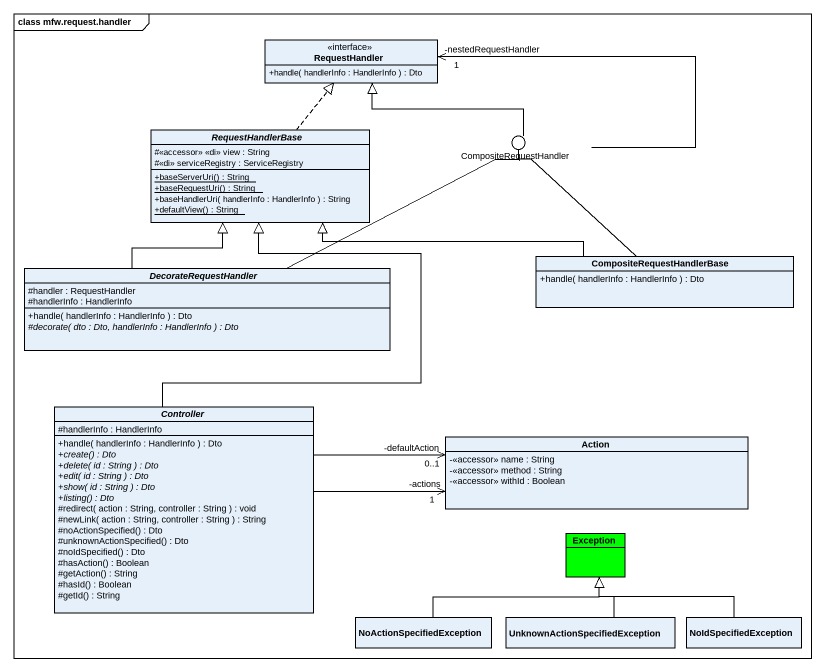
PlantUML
@startuml
mainframe class mfw.request.handler
allowmixing
hide circle
hide empty members
skinparam classAttributeIconSize 0
interface RequestHandler {
  +handle( handlerInfo : HandlerInfo ) : Dto
}
abstract class RequestHandlerBase {
  #<<accessor>> <<di>> view : String
  #<<di>> serviceRegistry : ServiceRegistry
  {static} +baseServerUri() : String
  {static} +baseRequestUri() : String
  +baseHandlerUri( handlerInfo : HandlerInfo ) : String
  {static} +defaultView() : String
}
() CompositeRequestHandler
abstract class DecorateRequestHandler {
  #handler : RequestHandler
  #handlerInfo : HandlerInfo
  +handle( handlerInfo : HandlerInfo ) : Dto
  {abstract} #decorate( dto : Dto, handlerInfo : HandlerInfo ) : Dto
}
class CompositeRequestHandlerBase {
  +handle( handlerInfo : HandlerInfo ) : Dto
}
abstract class Controller {
  #handlerInfo : HandlerInfo
  +handle( handlerInfo : HandlerInfo ) : Dto
  {abstract} +create() : Dto
  {abstract} +delete( id : String ) : Dto
  {abstract} +edit( id : String ) : Dto
  {abstract} +show( id : String ) : Dto
  {abstract} +listing() : Dto
  #redirect( action : String, controller : String ) : void
  #newLink( action : String, controller : String ) : String
  #noActionSpecified() : Dto
  #unknownActionSpecified() : Dto
  #noIdSpecified() : Dto
  #hasAction() : Boolean
  #getAction() : String
  #hasId() : Boolean
  #getId() : String
}
class "Action" as Action_ {
  -<<accessor>> name : String
  -<<accessor>> method : String
  -<<accessor>> withId : Boolean
}
class "Exception" as Exception_ #00FF00
class NoActionSpecifiedException
class "UnknownActionSpecifiedException" as UnknownActionSpecifiedExcept
class NoIdSpecifiedException
RequestHandlerBase .up.|> RequestHandler
CompositeRequestHandler -left-> "-nestedRequestHandler\n1" RequestHandler
CompositeRequestHandler -left-|> RequestHandler
DecorateRequestHandler -up-|> RequestHandlerBase
DecorateRequestHandler -right- CompositeRequestHandler
CompositeRequestHandlerBase -left-|> RequestHandlerBase
CompositeRequestHandlerBase -up- CompositeRequestHandler
Controller -up-|> RequestHandlerBase
Controller -right-> "1\n-actions" Action_
Controller -right-> "-defaultAction\n0..1" Action_
NoActionSpecifiedException -right-|> Exception_
UnknownActionSpecifiedExcept -up-|> Exception_
NoIdSpecifiedException -left-|> Exception_
@enduml
